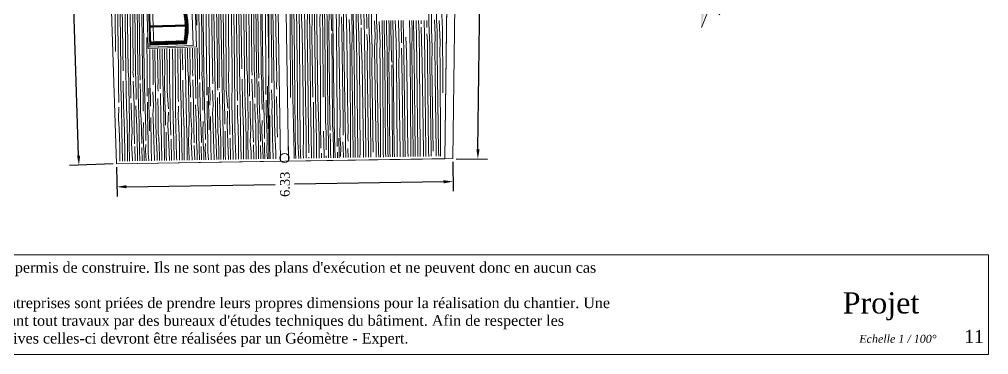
# Model space of a CAD drawing. Header units: millimetres. Extents: x -17502 to -16646, y 1856 to 2034.
# Drawn here: x -16955.44 to -16937.18, y 1856.2 to 1862.51 of the extents above; entities that cross this region are included whole.
import ezdxf

# ---------------------------------------------------------------- set-up
doc = ezdxf.new("R2010")
doc.units = ezdxf.units.MM
doc.layers.get('0').update_dxf_attribs({"lineweight": 9})
doc.layers.get('Defpoints').update_dxf_attribs({"lineweight": 9})
doc.layers.add('blocs', color=7, linetype='Continuous')
doc.layers.add('TEXTE', color=7, linetype='Continuous', lineweight=9)
doc.styles.get("Standard").update_dxf_attribs({"font": 'times.ttf'})
doc.dimstyles.get("Standard").update_dxf_attribs({"dimtxt": 0.18, "dimasz": 0.18, "dimexe": 0.18, "dimexo": 0.0625, "dimgap": 0.09, "dimtad": 0, "dimtih": 1, "dimtoh": 1, "dimzin": 0, "dimdsep": 46, "dimtxsty": 'Standard', "dimcen": 0.09, "dimadec": 0, "dimazin": 0, "dimtfac": 1, "dimtofl": 0, "dimtmove": 0, "dimatfit": 3, "dimfxl": 1, "dimtolj": 1, "dimtzin": 0, "dimarcsym": 0})

# ---------------------------------------------------------------- blocks, each defined once
blk = doc.blocks.new('A$C421D22C3')
for p, q in [((0.522, 1.045), (0.61, 0.61)), ((0.261, 0.784), (0.373, 0.597)), ((0.784, 0.784), (0.672, 0.597)), ((0, 0.522), (0.435, 0.435)), ((0.61, 0.435), (1.045, 0.522)), ((0.261, 0.261), (0.448, 0.373)), ((0.784, 0.261), (0.597, 0.373))]:
    blk.add_line(p, q)
blk.add_lwpolyline([(0.522, 0), (0.61, 0.435), (0.522, 0.522)])
for points in [[(0.522, 0.522), (0.522, 0.522), (0.522, 1.045), (0.435, 0.61)], [(0.261, 0.784), (0.435, 0.61), (0.446, 0.661)], [(0.784, 0.784), (0.61, 0.61), (0.599, 0.661)], [(0, 0.522), (0.435, 0.61), (0.522, 0.522)], [(0.522, 0.522), (0.522, 0), (0.435, 0.435)], [(0.522, 0.522), (1.045, 0.522), (0.61, 0.61)], [(0.261, 0.261), (0.435, 0.435), (0.384, 0.446)], [(0.784, 0.261), (0.61, 0.435), (0.661, 0.446)]]:
    blk.add_solid(points)
at = {"layer": 'TEXTE', "lineweight": 9, "ltscale": 10, "insert": (0.53, 1.153), "char_height": 0.15, "width": 0.18381, "attachment_point": 5}
blk.add_mtext('{\\fTimes New Roman|b0|i0|c0|p18;N}', dxfattribs=at)
blk = doc.blocks.new('*D470')
at = {"color": 0, "lineweight": -2, "transparency": 16777216}
for p, q in [((-16947.093, 1869.02), (-16946.502, 1869.012)), ((-16946.685, 1868.835), (-16946.738, 1864.755)), ((-16946.8, 1860.062), (-16946.746, 1864.142)), ((-16947.214, 1859.887), (-16946.623, 1859.88))]:
    blk.add_line(p, q, dxfattribs=at)
at = {"color": 0, "lineweight": 9, "transparency": 16777216}
for points in [[(-16946.715, 1868.835), (-16946.655, 1868.834), (-16946.682, 1869.015)], [(-16946.83, 1860.062), (-16946.77, 1860.062), (-16946.802, 1859.882)]]:
    blk.add_solid(points, dxfattribs=at)
at = {"layer": 'Defpoints', "color": 0, "lineweight": 9, "transparency": 16777216}
for p in [(-16947.156, 1869.021), (-16947.276, 1859.888), (-16946.802, 1859.882)]:
    blk.add_point(p, dxfattribs=at)
at = {"color": 0, "lineweight": 9, "transparency": 16777216, "insert": (-16946.742, 1864.448), "char_height": 0.18, "attachment_point": 5, "rotation": 90}
blk.add_mtext('\\A1;9.13', dxfattribs=at)
blk = doc.blocks.new('*D471')
at = {"color": 0, "lineweight": -2, "transparency": 16777216}
for p, q in [((-16953.609, 1859.727), (-16953.6, 1859.176)), ((-16947.275, 1859.826), (-16947.266, 1859.275)), ((-16953.423, 1859.359), (-16950.618, 1859.402)), ((-16947.449, 1859.452), (-16950.254, 1859.408))]:
    blk.add_line(p, q, dxfattribs=at)
at = {"color": 0, "lineweight": 9, "transparency": 16777216}
for points in [[(-16953.423, 1859.389), (-16953.422, 1859.329), (-16953.603, 1859.356)], [(-16947.45, 1859.482), (-16947.449, 1859.422), (-16947.269, 1859.455)]]:
    blk.add_solid(points, dxfattribs=at)
at = {"layer": 'Defpoints', "color": 0, "lineweight": 9, "transparency": 16777216}
for p in [(-16947.276, 1859.888), (-16953.61, 1859.789), (-16953.603, 1859.356)]:
    blk.add_point(p, dxfattribs=at)
at = {"color": 0, "lineweight": 9, "transparency": 16777216, "insert": (-16950.436, 1859.405), "char_height": 0.18, "attachment_point": 5, "rotation": 90}
blk.add_mtext('\\A1;6.33', dxfattribs=at)
blk = doc.blocks.new('*D472')
at = {"color": 0, "lineweight": -2, "transparency": 16777216}
for p, q in [((-16954.059, 1871.473), (-16954.884, 1871.446)), ((-16954.699, 1871.272), (-16954.523, 1865.976)), ((-16954.324, 1859.945), (-16954.499, 1865.241)), ((-16953.672, 1859.787), (-16954.498, 1859.76))]:
    blk.add_line(p, q, dxfattribs=at)
at = {"color": 0, "lineweight": 9, "transparency": 16777216}
for points in [[(-16954.729, 1871.271), (-16954.669, 1871.273), (-16954.705, 1871.452)], [(-16954.354, 1859.945), (-16954.294, 1859.946), (-16954.318, 1859.766)]]:
    blk.add_solid(points, dxfattribs=at)
at = {"layer": 'Defpoints', "color": 0, "lineweight": 9, "transparency": 16777216}
for p in [(-16954.705, 1871.452), (-16953.996, 1871.475), (-16953.61, 1859.789)]:
    blk.add_point(p, dxfattribs=at)
at = {"color": 0, "lineweight": 9, "transparency": 16777216, "insert": (-16954.511, 1865.609), "char_height": 0.18, "attachment_point": 5, "rotation": 90}
blk.add_mtext('\\A1;11.69', dxfattribs=at)

msp = doc.modelspace()

# ---------------------------------------------------------------- hatches: boundary and pattern name
at = {"lineweight": 9}
h = msp.add_hatch(dxfattribs=at)
h.set_pattern_fill('ANSI31', color=252, scale=0.003, angle=181.8948, style=0)
h.set_pattern_definition([(226.8947964, (-19194.408758, 21787.619447), (0.006954204583, -0.006508814302), [])])
edge = h.paths.add_edge_path()
edge.add_line((-16952.272, 1862.41), (-16952.321, 1862.409))
edge.add_arc((-16953.729, 1862.349), 1.41, 2.4028, 15.7221)
edge.add_line((-16952.372, 1862.731), (-16952.322, 1862.733))
edge.add_arc((-16953.701, 1862.35), 1.431, 2.3952, 15.5117, ccw=False)
edge = h.paths.add_edge_path()
edge.add_arc((-16953.701, 1862.35), 1.431, -11.7221, 1.3944, ccw=False)
edge.add_line((-16952.3, 1862.06), (-16952.964, 1862.038))
edge.add_line((-16952.964, 1862.038), (-16952.965, 1862.088))
edge.add_line((-16952.965, 1862.088), (-16952.34, 1862.108))
edge.add_arc((-16953.729, 1862.349), 1.41, -9.8487, 1.3868)
edge.add_line((-16952.32, 1862.384), (-16952.271, 1862.385))

# ---------------------------------------------------------------- linework, layer by layer
for points in [[(-16950.688, 1870.705), (-16950.518, 1859.837), (-16953.61, 1859.789), (-16953.996, 1871.475), (-16953.832, 1871.441), (-16953.596, 1871.427), (-16953.402, 1871.446), (-16953.193, 1871.5), (-16953.039, 1871.563), (-16952.895, 1871.645), (-16952.778, 1871.729), (-16952.634, 1871.865), (-16952.548, 1871.968), (-16952.501, 1872.034), (-16950.688, 1870.705)], [(-16943.13, 1869.19), (-16943.13, 1869.066), (-16942.883, 1869.066), (-16942.883, 1869.041), (-16947.156, 1869.021), (-16947.276, 1859.888), (-16947.426, 1859.886), (-16947.304, 1869.17), (-16943.13, 1869.19)], [(-16952.102, 1861.994), (-16952.129, 1862.812), (-16953.038, 1862.781), (-16953.011, 1861.964)], [(-16952.193, 1862.785), (-16952.167, 1862.016), (-16952.983, 1861.989), (-16953.009, 1862.759)], [(-16952.929, 1862.713), (-16952.918, 1862.389), (-16952.975, 1862.387), (-16952.986, 1862.711)], [(-16952.918, 1862.364), (-16952.907, 1862.04), (-16952.964, 1862.038), (-16952.974, 1862.362)], [(-16972.308, 1858.074), (-16937.18, 1858.074), (-16937.18, 1856.197), (-16972.308, 1856.197)]]:
    msp.add_lwpolyline(points, close=True, dxfattribs=at)
for points in [[(-16950.387, 1861.037), (-16950.538, 1870.707), (-16950.016, 1871.116), (-16943.13, 1871.116), (-16943.13, 1869.066), (-16942.883, 1869.066), (-16942.883, 1869.041), (-16947.156, 1869.021), (-16947.276, 1859.888), (-16950.368, 1859.84), (-16950.377, 1860.407)], [(-16950.387, 1861.037), (-16950.368, 1859.84), (-16947.426, 1859.886), (-16947.305, 1869.068), (-16950.057, 1871.084), (-16950.538, 1870.707), (-16950.387, 1861.037)], [(-16950.738, 1870.679), (-16950.738, 1859.884)], [(-16942.883, 1869.041), (-16947.156, 1869.021), (-16947.276, 1859.888)], [(-16947.276, 1859.888), (-16947.156, 1869.021)], [(-16953.61, 1859.789), (-16947.276, 1859.888)]]:
    msp.add_lwpolyline(points, dxfattribs=at)
for points in [[(-16952.315, 1862.743, -0.06042), (-16952.261, 1862.401), (-16952.985, 1862.377), (-16952.996, 1862.721)], [(-16952.322, 1862.733, -0.057294), (-16952.272, 1862.41), (-16952.975, 1862.387), (-16952.986, 1862.711)], [(-16952.261, 1862.396, -0.06042), (-16952.292, 1862.05), (-16952.973, 1862.027), (-16952.985, 1862.372)], [(-16952.271, 1862.385, -0.057294), (-16952.3, 1862.06), (-16952.964, 1862.038), (-16952.974, 1862.362)]]:
    msp.add_lwpolyline(points, format="xyb", close=True, dxfattribs=at)
msp.add_circle((-16950.444, 1859.9), 0.0868, dxfattribs=at)
msp.add_arc((-16953.701, 1862.35), 1.441, 347.9649, 15.8247, dxfattribs=at)
at = {"layer": 'blocs', "lineweight": 9}
for points in [[(-16951.843, 1866.887), (-16951.836, 1866.489), (-16951.829, 1866.174), (-16951.831, 1865.907), (-16951.823, 1865.701), (-16951.808, 1865.336), (-16951.801, 1865.073), (-16951.8, 1864.71), (-16951.813, 1864.525), (-16951.799, 1864.109), (-16951.79, 1863.438), (-16951.759, 1861.538)], [(-16951.712, 1866.921), (-16951.695, 1866.316), (-16951.684, 1865.685), (-16951.676, 1865.18), (-16951.667, 1864.637), (-16951.659, 1864.336), (-16951.648, 1863.862), (-16951.654, 1863.431), (-16951.628, 1861.573)], [(-16951.376, 1866.927), (-16951.373, 1866.633), (-16951.362, 1866.263), (-16951.357, 1865.795), (-16951.345, 1865.224), (-16951.34, 1864.804), (-16951.33, 1864.354), (-16951.333, 1863.991), (-16951.315, 1863.582), (-16951.312, 1863.237), (-16951.292, 1861.578)], [(-16951.236, 1866.929), (-16951.225, 1866.77), (-16951.222, 1866.639), (-16951.219, 1866.269), (-16951.214, 1865.982), (-16951.22, 1865.552), (-16951.213, 1865.253), (-16951.191, 1865.011), (-16951.2, 1864.78), (-16951.197, 1864.725), (-16951.186, 1864.444), (-16951.187, 1864.36), (-16951.19, 1864.048), (-16951.176, 1863.838), (-16951.178, 1863.431), (-16951.152, 1861.581)], [(-16950.729, 1866.904), (-16950.722, 1866.506), (-16950.715, 1866.191), (-16950.717, 1865.924), (-16950.709, 1865.718), (-16950.694, 1865.353), (-16950.687, 1865.091), (-16950.685, 1864.727), (-16950.698, 1864.542), (-16950.685, 1864.127), (-16950.676, 1863.455), (-16950.645, 1861.555)], [(-16950.368, 1865.941), (-16950.35, 1865.335), (-16950.34, 1864.705), (-16950.331, 1864.199), (-16950.322, 1863.657), (-16950.314, 1863.355), (-16950.304, 1862.881), (-16950.31, 1862.45), (-16950.29, 1861.039)], [(-16950.032, 1865.946), (-16950.029, 1865.652), (-16950.018, 1865.282), (-16950.012, 1864.814), (-16950, 1864.243), (-16949.996, 1863.823), (-16949.986, 1863.373), (-16949.989, 1863.01), (-16949.971, 1862.601), (-16949.967, 1862.256), (-16949.953, 1861.044)], [(-16949.891, 1865.949), (-16949.88, 1865.789), (-16949.878, 1865.659), (-16949.874, 1865.289), (-16949.869, 1865.001), (-16949.876, 1864.571), (-16949.868, 1864.272), (-16949.846, 1864.03), (-16949.856, 1863.799), (-16949.853, 1863.745), (-16949.841, 1863.464), (-16949.842, 1863.379), (-16949.846, 1863.067), (-16949.831, 1862.857), (-16949.833, 1862.45), (-16949.814, 1861.046)], [(-16949.384, 1865.923), (-16949.378, 1865.526), (-16949.37, 1865.211), (-16949.372, 1864.943), (-16949.364, 1864.738), (-16949.349, 1864.372), (-16949.342, 1864.11), (-16949.341, 1863.747), (-16949.354, 1863.561), (-16949.34, 1863.146), (-16949.331, 1862.474), (-16949.3, 1860.574)], [(-16951.553, 1865.622), (-16951.545, 1865.15), (-16951.542, 1864.848), (-16951.53, 1864.582), (-16951.536, 1864.338), (-16951.53, 1864.093), (-16951.517, 1863.793), (-16951.508, 1863.267), (-16951.496, 1861.575)], [(-16952.096, 1865.467), (-16952.089, 1865.195), (-16952.081, 1864.853), (-16952.068, 1864.515), (-16952.069, 1864.163), (-16952.063, 1863.937), (-16952.061, 1863.535), (-16952.067, 1863.37), (-16952.048, 1861.567), (-16952.048, 1861.567)], [(-16952.019, 1865.521), (-16952.022, 1865.416), (-16952.011, 1865.162), (-16952.006, 1864.639), (-16951.994, 1864.155), (-16951.986, 1863.698), (-16951.99, 1863.449), (-16951.965, 1861.568), (-16951.965, 1861.568)], [(-16951.114, 1865.499), (-16951.105, 1865.216), (-16951.105, 1864.964), (-16951.1, 1864.636), (-16951.096, 1864.414), (-16951.085, 1864.15), (-16951.078, 1863.869), (-16951.077, 1863.707), (-16951.076, 1863.467), (-16951.07, 1863.263), (-16951.06, 1861.582), (-16951.06, 1861.582)], [(-16950.982, 1865.484), (-16950.975, 1865.213), (-16950.967, 1864.87), (-16950.954, 1864.532), (-16950.955, 1864.18), (-16950.949, 1863.954), (-16950.947, 1863.552), (-16950.953, 1863.387), (-16950.933, 1861.584), (-16950.933, 1861.584)], [(-16950.905, 1865.538), (-16950.908, 1865.433), (-16950.896, 1865.179), (-16950.892, 1864.656), (-16950.88, 1864.172), (-16950.872, 1863.715), (-16950.876, 1863.466), (-16950.851, 1861.586), (-16950.851, 1861.586)], [(-16948.901, 1865.358), (-16948.898, 1865.064), (-16948.887, 1864.694), (-16948.882, 1864.226), (-16948.87, 1863.655), (-16948.865, 1863.235), (-16948.855, 1862.785), (-16948.858, 1862.422), (-16948.84, 1862.013), (-16948.837, 1861.668), (-16948.817, 1860.009)], [(-16948.761, 1865.36), (-16948.749, 1865.201), (-16948.747, 1865.07), (-16948.743, 1864.7), (-16948.738, 1864.413), (-16948.745, 1863.983), (-16948.738, 1863.684), (-16948.715, 1863.442), (-16948.725, 1863.211), (-16948.722, 1863.156), (-16948.71, 1862.875), (-16948.711, 1862.791), (-16948.715, 1862.479), (-16948.7, 1862.269), (-16948.703, 1861.862), (-16948.677, 1860.012)], [(-16947.769, 1865.376), (-16947.766, 1865.082), (-16947.755, 1864.712), (-16947.75, 1864.243), (-16947.738, 1863.672), (-16947.733, 1863.253), (-16947.724, 1862.803), (-16947.727, 1862.439), (-16947.708, 1862.031), (-16947.705, 1861.686), (-16947.685, 1860.027)], [(-16947.629, 1865.378), (-16947.618, 1865.218), (-16947.615, 1865.088), (-16947.612, 1864.718), (-16947.607, 1864.43), (-16947.613, 1864.001), (-16947.606, 1863.702), (-16947.584, 1863.46), (-16947.594, 1863.229), (-16947.59, 1863.174), (-16947.579, 1862.893), (-16947.58, 1862.809), (-16947.584, 1862.496), (-16947.569, 1862.286), (-16947.571, 1861.88), (-16947.545, 1860.029)], [(-16949.237, 1865.352), (-16949.22, 1864.747), (-16949.209, 1864.116), (-16949.201, 1863.611), (-16949.191, 1863.068), (-16949.184, 1862.767), (-16949.173, 1862.293), (-16949.179, 1861.862), (-16949.153, 1860.004)], [(-16949.04, 1865.356), (-16949.043, 1865.084), (-16949.045, 1864.732), (-16949.04, 1864.437), (-16949.027, 1864.005), (-16949.018, 1863.611), (-16949.009, 1863.244), (-16949.009, 1862.931), (-16949.004, 1862.634), (-16949, 1862.41)], [(-16951.962, 1865.108), (-16951.958, 1864.763), (-16951.966, 1864.395), (-16951.952, 1864.105), (-16951.933, 1863.651), (-16951.925, 1863.322), (-16951.913, 1861.569)], [(-16951.059, 1865.05), (-16951.056, 1864.723), (-16951.05, 1864.506), (-16951.048, 1864.244), (-16951.043, 1863.961), (-16951.035, 1863.632), (-16951.031, 1863.379), (-16951.015, 1861.583)], [(-16950.848, 1865.125), (-16950.844, 1864.78), (-16950.852, 1864.412), (-16950.838, 1864.122), (-16950.819, 1863.668), (-16950.811, 1863.339), (-16950.799, 1861.587)], [(-16951.296, 1864.912), (-16951.287, 1864.608), (-16951.282, 1864.199), (-16951.284, 1863.884), (-16951.269, 1863.525), (-16951.275, 1863.21), (-16951.249, 1861.579)], [(-16949.604, 1864.971), (-16949.61, 1864.777), (-16949.601, 1864.537), (-16949.592, 1864.409), (-16949.586, 1864.067), (-16949.594, 1863.973), (-16949.589, 1863.683), (-16949.578, 1863.327), (-16949.574, 1862.9), (-16949.568, 1862.681), (-16949.56, 1862.352), (-16949.554, 1862.293)], [(-16950.299, 1864.773), (-16950.299, 1864.33), (-16950.283, 1863.958), (-16950.283, 1863.484), (-16950.281, 1863.205), (-16950.272, 1862.686), (-16950.264, 1862.352)], [(-16950.208, 1864.641), (-16950.2, 1864.17), (-16950.198, 1863.867), (-16950.186, 1863.602), (-16950.192, 1863.357), (-16950.185, 1863.112), (-16950.172, 1862.813), (-16950.164, 1862.286), (-16950.155, 1861.041)], [(-16953.667, 1864.525), (-16953.662, 1864.178), (-16953.652, 1863.73), (-16953.643, 1863.193), (-16953.63, 1861.907)], [(-16953.286, 1864.445), (-16953.285, 1864.208), (-16953.28, 1863.925), (-16953.272, 1863.596), (-16953.268, 1863.343), (-16953.252, 1861.547)], [(-16953.238, 1864.447), (-16953.242, 1864.143), (-16953.233, 1863.844), (-16953.226, 1863.435), (-16953.209, 1861.547), (-16953.209, 1861.547)], [(-16953.191, 1864.449), (-16953.192, 1864.144), (-16953.186, 1863.918), (-16953.184, 1863.516), (-16953.19, 1863.351), (-16953.17, 1861.548), (-16953.17, 1861.548)], [(-16953.125, 1864.451), (-16953.116, 1864.136), (-16953.109, 1863.679), (-16953.113, 1863.43), (-16953.088, 1861.549), (-16953.088, 1861.549)], [(-16952.114, 1864.525), (-16952.12, 1864.162), (-16952.11, 1863.863), (-16952.103, 1863.454), (-16952.094, 1862.404)], [(-16951.89, 1864.521), (-16951.884, 1864.026), (-16951.876, 1863.514), (-16951.879, 1863.151), (-16951.857, 1861.57)], [(-16951.431, 1864.561), (-16951.425, 1864.214), (-16951.415, 1863.766), (-16951.406, 1863.229), (-16951.389, 1861.577)], [(-16951, 1864.542), (-16951.005, 1864.179), (-16950.996, 1863.88), (-16950.989, 1863.471), (-16950.972, 1861.584), (-16950.972, 1861.584)], [(-16950.776, 1864.539), (-16950.77, 1864.043), (-16950.761, 1863.531), (-16950.765, 1863.168), (-16950.743, 1861.587)], [(-16949.77, 1864.518), (-16949.76, 1864.235), (-16949.761, 1863.984), (-16949.755, 1863.655), (-16949.752, 1863.433), (-16949.74, 1863.169), (-16949.733, 1862.888), (-16949.733, 1862.726), (-16949.731, 1862.486), (-16949.725, 1862.283), (-16949.718, 1861.047)], [(-16949.637, 1864.504), (-16949.63, 1864.232), (-16949.622, 1863.889), (-16949.61, 1863.551), (-16949.611, 1863.199), (-16949.605, 1862.973), (-16949.602, 1862.571), (-16949.608, 1862.407), (-16949.589, 1860.603), (-16949.589, 1860.603)], [(-16949.56, 1864.557), (-16949.563, 1864.452), (-16949.552, 1864.199), (-16949.548, 1863.675), (-16949.535, 1863.191), (-16949.527, 1862.734), (-16949.532, 1862.485), (-16949.507, 1860.605), (-16949.507, 1860.605)], [(-16953.57, 1864.436), (-16953.567, 1864.318), (-16953.57, 1863.954), (-16953.552, 1863.546), (-16953.549, 1863.201), (-16953.529, 1861.542)], [(-16953.522, 1864.438), (-16953.519, 1864.163), (-16953.521, 1863.848), (-16953.505, 1863.489), (-16953.512, 1863.174), (-16953.486, 1861.543)], [(-16953.424, 1864.441), (-16953.423, 1864.408), (-16953.423, 1864.324), (-16953.427, 1864.011), (-16953.412, 1863.801), (-16953.415, 1863.395), (-16953.389, 1861.544)], [(-16953.334, 1864.444), (-16953.333, 1864.378), (-16953.322, 1864.113), (-16953.315, 1863.833), (-16953.314, 1863.67), (-16953.312, 1863.43), (-16953.307, 1863.227), (-16953.297, 1861.546), (-16953.297, 1861.546)], [(-16951.577, 1864.428), (-16951.571, 1864.076), (-16951.565, 1863.704), (-16951.559, 1863.219), (-16951.541, 1861.574)], [(-16949.503, 1864.145), (-16949.5, 1863.8), (-16949.507, 1863.432), (-16949.493, 1863.142), (-16949.474, 1862.687), (-16949.466, 1862.358), (-16949.454, 1860.606)], [(-16949.168, 1864.185), (-16949.169, 1863.742), (-16949.152, 1863.369), (-16949.152, 1862.895), (-16949.15, 1862.616), (-16949.141, 1862.098), (-16949.133, 1861.764)], [(-16953.464, 1864.018), (-16953.448, 1863.73), (-16953.46, 1863.492), (-16953.433, 1861.544), (-16953.433, 1861.544)], [(-16953.372, 1864.005), (-16953.356, 1863.597), (-16953.36, 1863.423), (-16953.354, 1863.195), (-16953.347, 1861.545)], [(-16951.477, 1863.916), (-16951.473, 1863.661), (-16951.458, 1863.252), (-16951.432, 1861.576)], [(-16951.227, 1864.054), (-16951.211, 1863.766), (-16951.223, 1863.528), (-16951.196, 1861.58), (-16951.196, 1861.58)], [(-16951.136, 1864.042), (-16951.12, 1863.633), (-16951.124, 1863.459), (-16951.117, 1863.231), (-16951.111, 1861.581)], [(-16949.952, 1863.931), (-16949.942, 1863.627), (-16949.938, 1863.218), (-16949.939, 1862.903), (-16949.924, 1862.545), (-16949.93, 1862.229), (-16949.912, 1861.044)], [(-16949.714, 1864.069), (-16949.711, 1863.742), (-16949.705, 1863.525), (-16949.703, 1863.264), (-16949.698, 1862.98), (-16949.691, 1862.652), (-16949.686, 1862.398), (-16949.67, 1860.602)], [(-16949.077, 1864.053), (-16949.07, 1863.581), (-16949.067, 1863.279), (-16949.055, 1863.013), (-16949.061, 1862.769), (-16949.055, 1862.524), (-16949.042, 1862.224), (-16949.033, 1861.698), (-16949.021, 1860.006)], [(-16947.507, 1863.948), (-16947.498, 1863.665), (-16947.498, 1863.413), (-16947.493, 1863.084), (-16947.489, 1862.863), (-16947.478, 1862.598), (-16947.471, 1862.318), (-16947.47, 1862.155), (-16947.469, 1861.915), (-16947.463, 1861.712), (-16947.46, 1861.13)], [(-16953.608, 1863.756), (-16953.595, 1863.611), (-16953.597, 1863.292), (-16953.575, 1861.541), (-16953.575, 1861.541)], [(-16951.747, 1863.726), (-16951.737, 1863.443), (-16951.732, 1863.149), (-16951.709, 1861.573)], [(-16951.371, 1863.793), (-16951.358, 1863.647), (-16951.361, 1863.329), (-16951.338, 1861.577), (-16951.338, 1861.577)], [(-16950.632, 1863.743), (-16950.623, 1863.46), (-16950.618, 1863.166), (-16950.595, 1861.59)], [(-16950.714, 1863.537), (-16950.711, 1863.277), (-16950.685, 1861.588)], [(-16950.086, 1863.58), (-16950.08, 1863.234), (-16950.07, 1862.785), (-16950.061, 1862.248), (-16950.049, 1861.042)], [(-16949.656, 1863.562), (-16949.661, 1863.198), (-16949.651, 1862.899), (-16949.644, 1862.49), (-16949.627, 1860.603), (-16949.627, 1860.603)], [(-16949.431, 1863.558), (-16949.425, 1863.062), (-16949.417, 1862.55), (-16949.42, 1862.187), (-16949.398, 1860.607)], [(-16951.828, 1863.52), (-16951.826, 1863.26), (-16951.799, 1861.571)], [(-16951.686, 1863.441), (-16951.674, 1861.572)], [(-16950.233, 1863.447), (-16950.227, 1863.096), (-16950.22, 1862.723), (-16950.215, 1862.238), (-16950.201, 1861.04)], [(-16948.924, 1863.421), (-16948.917, 1863.205), (-16948.904, 1862.898), (-16948.9, 1862.653), (-16948.897, 1862.462), (-16948.895, 1862.34)], [(-16947.689, 1863.36), (-16947.68, 1863.057), (-16947.675, 1862.648), (-16947.677, 1862.333), (-16947.662, 1861.974), (-16947.668, 1861.659), (-16947.642, 1860.028)], [(-16953.137, 1863.185), (-16953.122, 1861.549)], [(-16952.014, 1863.204), (-16951.999, 1861.568)], [(-16951.608, 1863.333), (-16951.588, 1861.573)], [(-16950.9, 1863.221), (-16950.885, 1861.585)], [(-16948.821, 1863.343), (-16948.811, 1863.039), (-16948.807, 1862.63), (-16948.808, 1862.315), (-16948.793, 1861.956), (-16948.8, 1861.641), (-16948.774, 1860.01)], [(-16950.357, 1863.096), (-16950.347, 1862.802), (-16950.341, 1862.46)], [(-16949.883, 1863.073), (-16949.866, 1862.785), (-16949.878, 1862.548), (-16949.858, 1861.045)], [(-16949.791, 1863.061), (-16949.775, 1862.652), (-16949.779, 1862.478), (-16949.773, 1862.25), (-16949.768, 1861.047)], [(-16948.955, 1862.992), (-16948.95, 1862.645), (-16948.94, 1862.197), (-16948.931, 1861.66), (-16948.914, 1860.008)], [(-16950.133, 1862.936), (-16950.128, 1862.68), (-16950.114, 1862.271), (-16950.094, 1861.042)], [(-16950.026, 1862.812), (-16950.013, 1862.666), (-16950.016, 1862.348), (-16949.999, 1861.043)], [(-16949.102, 1862.859), (-16949.096, 1862.507), (-16949.09, 1862.135), (-16949.084, 1861.65), (-16949.066, 1860.005)], [(-16949.288, 1862.762), (-16949.278, 1862.479), (-16949.273, 1862.186), (-16949.251, 1860.609)], [(-16950.341, 1862.46), (-16950.332, 1861.038)], [(-16949.369, 1862.557), (-16949.367, 1862.296), (-16949.34, 1860.608)], [(-16949.226, 1862.508), (-16949.216, 1862.214), (-16949.21, 1861.872)], [(-16948.752, 1862.485), (-16948.736, 1862.197), (-16948.748, 1861.959), (-16948.721, 1860.011), (-16948.721, 1860.011)], [(-16948.66, 1862.473), (-16948.644, 1862.064), (-16948.648, 1861.89), (-16948.642, 1861.662), (-16948.635, 1860.012)], [(-16948.607, 1862.491), (-16948.603, 1862.3), (-16948.602, 1862.138), (-16948.6, 1861.898), (-16948.595, 1861.694), (-16948.585, 1860.013), (-16948.585, 1860.013)], [(-16948.569, 1862.491), (-16948.568, 1862.392), (-16948.56, 1862.063), (-16948.556, 1861.81), (-16948.54, 1860.014)], [(-16948.526, 1862.491), (-16948.521, 1862.311), (-16948.514, 1861.902), (-16948.497, 1860.015), (-16948.497, 1860.015)], [(-16948.477, 1862.491), (-16948.474, 1862.385), (-16948.472, 1861.983), (-16948.478, 1861.818), (-16948.458, 1860.015), (-16948.458, 1860.015)], [(-16948.445, 1862.491), (-16948.443, 1862.312), (-16948.437, 1862.093), (-16948.429, 1861.764), (-16948.424, 1861.704)], [(-16948.403, 1862.491), (-16948.397, 1862.146), (-16948.401, 1861.897), (-16948.376, 1860.017), (-16948.376, 1860.017)], [(-16948.36, 1862.491), (-16948.343, 1862.099), (-16948.336, 1861.77), (-16948.323, 1860.018)], [(-16948.295, 1862.491), (-16948.295, 1862.474), (-16948.286, 1861.962), (-16948.29, 1861.599), (-16948.267, 1860.018)], [(-16948.245, 1862.491), (-16948.245, 1862.482), (-16948.24, 1862.067)], [(-16948.208, 1862.491), (-16948.2, 1861.886), (-16948.17, 1859.986)], [(-16948.093, 1862.491), (-16948.084, 1862.231), (-16948.079, 1861.89)], [(-16948.046, 1862.491), (-16948.042, 1862.31), (-16948.047, 1861.88), (-16948.022, 1860.021)], [(-16948.016, 1862.491), (-16948.01, 1862.115), (-16948.001, 1861.782)], [(-16947.964, 1862.491), (-16947.958, 1862.152), (-16947.953, 1861.667), (-16947.934, 1860.023)], [(-16947.921, 1862.491), (-16947.91, 1862.242), (-16947.901, 1861.716), (-16947.889, 1860.024)], [(-16947.87, 1862.491), (-16947.869, 1862.428)], [(-16947.814, 1862.491), (-16947.808, 1862.215), (-16947.799, 1861.678), (-16947.782, 1860.025)], [(-16947.766, 1862.491), (-16947.765, 1862.48), (-16947.763, 1862.358)], [(-16947.62, 1862.502), (-16947.604, 1862.215), (-16947.616, 1861.977), (-16947.589, 1860.029), (-16947.589, 1860.029)], [(-16947.529, 1862.49), (-16947.513, 1862.082), (-16947.517, 1861.908), (-16947.51, 1861.68), (-16947.504, 1860.03)], [(-16950.264, 1862.352), (-16950.249, 1861.039)], [(-16949.002, 1862.348), (-16948.998, 1862.092), (-16948.983, 1861.683), (-16948.957, 1860.007)], [(-16947.87, 1862.365), (-16947.866, 1862.11), (-16947.851, 1861.701), (-16947.825, 1860.025)], [(-16953.04, 1862.169), (-16953.035, 1861.55)], [(-16949.556, 1862.24), (-16949.54, 1860.604)], [(-16948.896, 1862.224), (-16948.883, 1862.078), (-16948.885, 1861.76), (-16948.862, 1860.009), (-16948.862, 1860.009)], [(-16948.157, 1862.174), (-16948.147, 1861.891), (-16948.142, 1861.597), (-16948.12, 1860.021)], [(-16947.764, 1862.241), (-16947.751, 1862.096), (-16947.754, 1861.777), (-16947.731, 1860.026), (-16947.731, 1860.026)], [(-16952.985, 1861.943), (-16952.979, 1861.551)], [(-16952.928, 1861.945), (-16952.922, 1861.552)], [(-16952.889, 1861.946), (-16952.882, 1861.519)], [(-16952.838, 1861.948), (-16952.832, 1861.554)], [(-16952.791, 1861.95), (-16952.788, 1861.555)], [(-16952.748, 1861.951), (-16952.743, 1861.555)], [(-16952.707, 1861.952), (-16952.702, 1861.556)], [(-16952.66, 1861.954), (-16952.655, 1861.557)], [(-16952.613, 1861.955), (-16952.61, 1861.558)], [(-16952.552, 1861.958), (-16952.546, 1861.559)], [(-16952.507, 1861.959), (-16952.503, 1861.559)], [(-16952.457, 1861.961), (-16952.452, 1861.56), (-16952.452, 1861.56)], [(-16952.411, 1861.962), (-16952.406, 1861.561)], [(-16952.37, 1861.964), (-16952.363, 1861.562)], [(-16952.316, 1861.965), (-16952.31, 1861.563), (-16952.31, 1861.563)], [(-16952.272, 1861.967), (-16952.266, 1861.563)], [(-16952.226, 1861.968), (-16952.225, 1861.564)], [(-16952.177, 1861.97), (-16952.175, 1861.565), (-16952.175, 1861.565)], [(-16952.133, 1861.971), (-16952.129, 1861.566)], [(-16952.09, 1861.973), (-16952.086, 1861.566), (-16952.086, 1861.566)], [(-16948.238, 1861.968), (-16948.236, 1861.708), (-16948.21, 1860.019)], [(-16948.079, 1861.89), (-16948.067, 1860.021)], [(-16949.21, 1861.872), (-16949.199, 1860.003)], [(-16949.133, 1861.764), (-16949.113, 1860.004)], [(-16948.001, 1861.782), (-16947.981, 1860.022)], [(-16953.575, 1861.541), (-16953.571, 1861.417), (-16953.571, 1861.205), (-16953.568, 1861.018), (-16953.567, 1860.944)], [(-16953.529, 1861.542), (-16953.526, 1861.248), (-16953.515, 1860.878), (-16953.51, 1860.41), (-16953.498, 1859.841)], [(-16953.433, 1861.544), (-16953.427, 1861.178), (-16953.421, 1860.854), (-16953.412, 1860.55), (-16953.403, 1860.162), (-16953.402, 1859.842)], [(-16953.389, 1861.544), (-16953.378, 1861.385), (-16953.375, 1861.254), (-16953.372, 1860.884), (-16953.367, 1860.597), (-16953.373, 1860.167), (-16953.366, 1859.868), (-16953.364, 1859.843)], [(-16953.347, 1861.545), (-16953.349, 1861.337), (-16953.341, 1861.216), (-16953.34, 1861.027)], [(-16953.297, 1861.546), (-16953.3, 1861.521), (-16953.292, 1861.423)], [(-16953.252, 1861.547), (-16953.244, 1861.325), (-16953.241, 1861.129), (-16953.239, 1861.001)], [(-16953.209, 1861.547), (-16953.204, 1861.374), (-16953.2, 1861.153), (-16953.198, 1860.89), (-16953.188, 1860.726), (-16953.181, 1860.552), (-16953.18, 1860.347), (-16953.175, 1860.05), (-16953.171, 1859.846)], [(-16953.17, 1861.548), (-16953.167, 1861.368)], [(-16953.122, 1861.549), (-16953.123, 1861.464), (-16953.111, 1861.296), (-16953.106, 1860.99), (-16953.105, 1860.779)], [(-16953.088, 1861.549), (-16953.083, 1861.237), (-16953.073, 1860.81), (-16953.06, 1860.44), (-16953.059, 1860.227)], [(-16953.035, 1861.55), (-16953.033, 1861.382), (-16953.033, 1861.286), (-16953.032, 1861.062)], [(-16952.979, 1861.551), (-16952.983, 1861.278), (-16952.967, 1861.038), (-16952.972, 1860.876)], [(-16952.922, 1861.552), (-16952.921, 1861.276)], [(-16952.832, 1861.554), (-16952.829, 1861.44), (-16952.828, 1861.356), (-16952.831, 1861.221), (-16952.826, 1861.16)], [(-16952.788, 1861.555), (-16952.789, 1861.202)], [(-16952.743, 1861.555), (-16952.725, 1860.95), (-16952.715, 1860.319), (-16952.707, 1859.853)], [(-16952.702, 1861.556), (-16952.703, 1861.352), (-16952.697, 1860.972), (-16952.684, 1860.703), (-16952.684, 1860.521)], [(-16952.655, 1861.557), (-16952.656, 1861.165), (-16952.629, 1860.824)], [(-16952.61, 1861.558), (-16952.613, 1861.44), (-16952.608, 1861.142), (-16952.599, 1860.913), (-16952.598, 1860.663), (-16952.587, 1860.355), (-16952.587, 1860.327)], [(-16952.546, 1861.559), (-16952.548, 1861.287), (-16952.55, 1860.935), (-16952.545, 1860.641), (-16952.533, 1860.208), (-16952.525, 1859.856)], [(-16952.503, 1861.559), (-16952.499, 1861.306), (-16952.498, 1861.066), (-16952.496, 1860.792), (-16952.493, 1860.503), (-16952.486, 1860.206), (-16952.478, 1859.906), (-16952.476, 1859.857)], [(-16952.452, 1861.56), (-16952.448, 1861.436), (-16952.449, 1861.224), (-16952.446, 1861.038), (-16952.444, 1860.963)], [(-16952.406, 1861.561), (-16952.403, 1861.267), (-16952.393, 1860.897), (-16952.387, 1860.429), (-16952.375, 1859.858)], [(-16952.31, 1861.563), (-16952.304, 1861.197), (-16952.299, 1860.873), (-16952.289, 1860.569), (-16952.28, 1860.181), (-16952.279, 1859.86)], [(-16952.266, 1861.563), (-16952.255, 1861.404), (-16952.253, 1861.274), (-16952.249, 1860.903), (-16952.244, 1860.616), (-16952.251, 1860.186), (-16952.243, 1859.887), (-16952.241, 1859.86)], [(-16952.225, 1861.564), (-16952.227, 1861.356), (-16952.218, 1861.235), (-16952.217, 1861.046)], [(-16952.175, 1861.565), (-16952.177, 1861.54), (-16952.169, 1861.442)], [(-16952.129, 1861.566), (-16952.122, 1861.344), (-16952.118, 1861.148), (-16952.116, 1861.02)], [(-16952.086, 1861.566), (-16952.081, 1861.394), (-16952.078, 1861.172), (-16952.075, 1860.909), (-16952.066, 1860.745), (-16952.058, 1860.571), (-16952.057, 1860.366), (-16952.052, 1860.069), (-16952.049, 1859.863)], [(-16952.048, 1861.567), (-16952.045, 1861.387)], [(-16951.999, 1861.568), (-16952.001, 1861.484), (-16951.989, 1861.315), (-16951.983, 1861.009), (-16951.982, 1860.798)], [(-16951.965, 1861.568), (-16951.96, 1861.256), (-16951.951, 1860.829), (-16951.938, 1860.459), (-16951.936, 1860.247)], [(-16951.913, 1861.569), (-16951.91, 1861.401), (-16951.911, 1861.305), (-16951.909, 1861.081)], [(-16951.857, 1861.57), (-16951.86, 1861.297), (-16951.845, 1861.057), (-16951.849, 1860.895)], [(-16951.799, 1861.571), (-16951.798, 1861.296)], [(-16951.759, 1861.538), (-16951.752, 1861.141), (-16951.745, 1860.825), (-16951.747, 1860.558), (-16951.739, 1860.353), (-16951.724, 1859.987), (-16951.721, 1859.869)], [(-16951.709, 1861.573), (-16951.707, 1861.459), (-16951.705, 1861.376), (-16951.709, 1861.241), (-16951.704, 1861.179)], [(-16951.674, 1861.572), (-16951.675, 1861.219)], [(-16951.628, 1861.573), (-16951.611, 1860.967), (-16951.6, 1860.337), (-16951.593, 1859.871)], [(-16951.588, 1861.573), (-16951.589, 1861.37), (-16951.583, 1860.989), (-16951.57, 1860.721), (-16951.57, 1860.538)], [(-16951.541, 1861.574), (-16951.541, 1861.182), (-16951.515, 1860.841)], [(-16951.496, 1861.575), (-16951.499, 1861.457), (-16951.494, 1861.16), (-16951.485, 1860.93), (-16951.483, 1860.68), (-16951.473, 1860.372), (-16951.473, 1860.344)], [(-16951.432, 1861.576), (-16951.434, 1861.304), (-16951.436, 1860.952), (-16951.431, 1860.658), (-16951.419, 1860.225), (-16951.41, 1859.873)], [(-16951.389, 1861.577), (-16951.385, 1861.323), (-16951.383, 1861.083), (-16951.381, 1860.81), (-16951.379, 1860.52), (-16951.372, 1860.223), (-16951.364, 1859.923), (-16951.362, 1859.874)], [(-16951.338, 1861.577), (-16951.334, 1861.453), (-16951.335, 1861.241), (-16951.332, 1861.055), (-16951.33, 1860.98)], [(-16951.292, 1861.578), (-16951.289, 1861.284), (-16951.279, 1860.914), (-16951.273, 1860.446), (-16951.261, 1859.876)], [(-16951.196, 1861.58), (-16951.19, 1861.214), (-16951.184, 1860.89), (-16951.175, 1860.586), (-16951.166, 1860.198), (-16951.165, 1859.877)], [(-16951.152, 1861.581), (-16951.141, 1861.421), (-16951.139, 1861.291), (-16951.135, 1860.921), (-16951.13, 1860.633), (-16951.136, 1860.203), (-16951.129, 1859.904), (-16951.127, 1859.878)], [(-16951.111, 1861.581), (-16951.113, 1861.373), (-16951.104, 1861.253), (-16951.103, 1861.063)], [(-16951.06, 1861.582), (-16951.063, 1861.557), (-16951.055, 1861.459)], [(-16951.015, 1861.583), (-16951.007, 1861.361), (-16951.004, 1861.165), (-16951.002, 1861.037)], [(-16950.972, 1861.584), (-16950.967, 1861.411), (-16950.963, 1861.189), (-16950.961, 1860.926), (-16950.952, 1860.762), (-16950.944, 1860.589), (-16950.943, 1860.383), (-16950.938, 1860.086), (-16950.935, 1859.881)], [(-16950.933, 1861.584), (-16950.93, 1861.404)], [(-16950.885, 1861.585), (-16950.886, 1861.501), (-16950.874, 1861.332), (-16950.869, 1861.026), (-16950.868, 1860.816)], [(-16950.851, 1861.586), (-16950.846, 1861.273), (-16950.837, 1860.846), (-16950.823, 1860.476), (-16950.822, 1860.264)], [(-16950.799, 1861.587), (-16950.796, 1861.418), (-16950.796, 1861.322), (-16950.795, 1861.098)], [(-16950.743, 1861.587), (-16950.746, 1861.314), (-16950.731, 1861.074), (-16950.735, 1860.912)], [(-16950.685, 1861.588), (-16950.684, 1861.313)], [(-16950.645, 1861.555), (-16950.638, 1861.158), (-16950.631, 1860.843), (-16950.633, 1860.575), (-16950.625, 1860.37), (-16950.61, 1860.004), (-16950.607, 1859.886)], [(-16950.595, 1861.59), (-16950.592, 1861.476), (-16950.591, 1861.393), (-16950.594, 1861.258), (-16950.59, 1861.196)], [(-16948.425, 1861.652), (-16948.41, 1860.016)], [(-16953.482, 1861.346), (-16953.475, 1860.896), (-16953.457, 1860.403), (-16953.456, 1859.951), (-16953.455, 1859.841)], [(-16953.295, 1861.349), (-16953.28, 1860.89), (-16953.276, 1860.472), (-16953.268, 1860.164)], [(-16952.882, 1861.519), (-16952.875, 1861.121), (-16952.868, 1860.806), (-16952.87, 1860.539), (-16952.862, 1860.333), (-16952.847, 1859.968), (-16952.844, 1859.851)], [(-16952.359, 1861.365), (-16952.352, 1860.916), (-16952.334, 1860.422), (-16952.334, 1859.97), (-16952.333, 1859.859)], [(-16952.172, 1861.369), (-16952.158, 1860.91), (-16952.153, 1860.492), (-16952.146, 1860.183)], [(-16951.245, 1861.383), (-16951.238, 1860.933), (-16951.22, 1860.439), (-16951.22, 1859.987), (-16951.218, 1859.877)], [(-16951.058, 1861.386), (-16951.043, 1860.927), (-16951.039, 1860.509), (-16951.031, 1860.2)], [(-16953.164, 1861.304), (-16953.161, 1861.103), (-16953.158, 1860.939), (-16953.155, 1860.777), (-16953.148, 1860.628), (-16953.14, 1860.414), (-16953.134, 1860.203), (-16953.134, 1860.172)], [(-16953.002, 1861.215), (-16953, 1860.905), (-16952.989, 1860.528), (-16952.989, 1860.411)], [(-16952.041, 1861.323), (-16952.038, 1861.122), (-16952.035, 1860.958), (-16952.032, 1860.796), (-16952.025, 1860.647), (-16952.017, 1860.433), (-16952.011, 1860.223), (-16952.011, 1860.191)], [(-16951.88, 1861.235), (-16951.877, 1860.924), (-16951.866, 1860.547), (-16951.866, 1860.431)], [(-16951.803, 1861.168), (-16951.797, 1861.044), (-16951.792, 1860.891), (-16951.801, 1860.74), (-16951.795, 1860.658), (-16951.783, 1860.261), (-16951.773, 1859.884), (-16951.773, 1859.868)], [(-16950.927, 1861.34), (-16950.924, 1861.139), (-16950.921, 1860.975), (-16950.918, 1860.813), (-16950.911, 1860.664), (-16950.903, 1860.45), (-16950.897, 1860.24), (-16950.897, 1860.208)], [(-16950.766, 1861.252), (-16950.763, 1860.941), (-16950.752, 1860.564), (-16950.752, 1860.448)], [(-16950.689, 1861.185), (-16950.682, 1861.061), (-16950.678, 1860.908), (-16950.686, 1860.757), (-16950.68, 1860.675), (-16950.669, 1860.278), (-16950.658, 1859.901), (-16950.659, 1859.885)], [(-16952.926, 1861.148), (-16952.919, 1861.025), (-16952.914, 1860.872), (-16952.923, 1860.721), (-16952.917, 1860.639), (-16952.906, 1860.242), (-16952.895, 1859.865), (-16952.895, 1859.85)], [(-16952.83, 1861.022), (-16952.827, 1860.759), (-16952.822, 1860.562), (-16952.822, 1860.359), (-16952.813, 1860.283), (-16952.803, 1859.935), (-16952.803, 1859.852)], [(-16952.783, 1861.116), (-16952.775, 1860.678), (-16952.76, 1860.212), (-16952.759, 1859.852)], [(-16951.707, 1861.041), (-16951.705, 1860.778), (-16951.7, 1860.582), (-16951.7, 1860.378), (-16951.69, 1860.302), (-16951.681, 1859.955), (-16951.681, 1859.869)], [(-16951.668, 1861.133), (-16951.661, 1860.695), (-16951.645, 1860.229), (-16951.645, 1859.87)], [(-16950.789, 1860.989), (-16950.789, 1860.765), (-16950.78, 1860.493), (-16950.774, 1860.246), (-16950.775, 1860.031), (-16950.763, 1859.884)], [(-16950.593, 1861.058), (-16950.59, 1860.795), (-16950.585, 1860.599), (-16950.585, 1860.395), (-16950.576, 1860.319), (-16950.575, 1860.289)], [(-16950.29, 1861.039), (-16950.266, 1859.987), (-16950.265, 1859.891)], [(-16950.249, 1861.039), (-16950.244, 1860.389), (-16950.238, 1860.008), (-16950.233, 1859.892)], [(-16950.201, 1861.04), (-16950.197, 1860.202), (-16950.173, 1859.893)], [(-16950.155, 1861.041), (-16950.15, 1860.179), (-16950.141, 1859.949), (-16950.14, 1859.893)], [(-16950.094, 1861.042), (-16950.089, 1860.323), (-16950.091, 1859.971), (-16950.09, 1859.894)], [(-16950.049, 1861.042), (-16950.04, 1860.342), (-16950.039, 1860.103), (-16950.037, 1859.895)], [(-16949.999, 1861.043), (-16949.99, 1860.261), (-16949.987, 1860.074), (-16949.986, 1859.999)], [(-16949.953, 1861.044), (-16949.945, 1860.303), (-16949.934, 1859.933), (-16949.934, 1859.897)], [(-16949.858, 1861.045), (-16949.845, 1860.234), (-16949.84, 1859.909), (-16949.84, 1859.898)], [(-16949.814, 1861.046), (-16949.794, 1860.31), (-16949.79, 1859.94), (-16949.789, 1859.899)], [(-16949.768, 1861.047), (-16949.768, 1860.393), (-16949.759, 1860.272), (-16949.758, 1860.082)], [(-16953.566, 1860.859), (-16953.57, 1860.639), (-16953.557, 1860.454), (-16953.549, 1860.119), (-16953.549, 1859.841), (-16953.549, 1859.84)], [(-16953.331, 1860.933), (-16953.329, 1860.677), (-16953.316, 1860.412), (-16953.325, 1860.172), (-16953.313, 1859.981), (-16953.309, 1859.844)], [(-16953.244, 1860.884), (-16953.234, 1860.597), (-16953.224, 1860.505), (-16953.223, 1860.211), (-16953.215, 1859.98), (-16953.214, 1859.845)], [(-16953.025, 1860.952), (-16953.026, 1860.728), (-16953.017, 1860.457), (-16953.011, 1860.21), (-16953.012, 1859.995), (-16953, 1859.849)], [(-16952.443, 1860.878), (-16952.448, 1860.658), (-16952.434, 1860.474), (-16952.426, 1860.138), (-16952.426, 1859.86), (-16952.426, 1859.858)], [(-16952.209, 1860.952), (-16952.207, 1860.696), (-16952.193, 1860.432), (-16952.203, 1860.192), (-16952.19, 1860), (-16952.187, 1859.861)], [(-16952.121, 1860.903), (-16952.112, 1860.616), (-16952.101, 1860.524), (-16952.101, 1860.23), (-16952.092, 1859.999), (-16952.091, 1859.863)], [(-16951.903, 1860.971), (-16951.904, 1860.747), (-16951.894, 1860.476), (-16951.888, 1860.229), (-16951.889, 1860.014), (-16951.877, 1859.866)], [(-16951.329, 1860.895), (-16951.333, 1860.675), (-16951.32, 1860.491), (-16951.312, 1860.155), (-16951.312, 1859.877), (-16951.312, 1859.875)], [(-16951.094, 1860.969), (-16951.092, 1860.714), (-16951.079, 1860.449), (-16951.089, 1860.209), (-16951.076, 1860.017), (-16951.072, 1859.879)], [(-16951.007, 1860.921), (-16950.997, 1860.633), (-16950.987, 1860.542), (-16950.986, 1860.247), (-16950.978, 1860.016), (-16950.977, 1859.88)], [(-16949.901, 1860.951), (-16949.893, 1859.952), (-16949.891, 1859.897)], [(-16952.961, 1860.664), (-16952.956, 1860.112), (-16952.951, 1859.849)], [(-16952.633, 1860.761), (-16952.64, 1860.519), (-16952.626, 1860.159), (-16952.614, 1859.855)], [(-16951.838, 1860.684), (-16951.834, 1860.131), (-16951.828, 1859.867)], [(-16951.519, 1860.779), (-16951.525, 1860.536), (-16951.512, 1860.176), (-16951.5, 1859.872)], [(-16950.724, 1860.701), (-16950.72, 1860.148), (-16950.714, 1859.884)], [(-16953.101, 1860.567), (-16953.107, 1860.373), (-16953.099, 1860.133), (-16953.09, 1860.005), (-16953.087, 1859.847)], [(-16951.979, 1860.586), (-16951.985, 1860.392), (-16951.976, 1860.152), (-16951.967, 1860.024), (-16951.964, 1859.865)], [(-16950.864, 1860.603), (-16950.87, 1860.409), (-16950.862, 1860.169), (-16950.853, 1860.041), (-16950.85, 1859.882)], [(-16949.67, 1860.602), (-16949.663, 1860.381), (-16949.66, 1860.184), (-16949.657, 1860.056)], [(-16949.627, 1860.603), (-16949.623, 1860.43), (-16949.619, 1860.208), (-16949.617, 1859.946), (-16949.614, 1859.902)], [(-16949.589, 1860.603), (-16949.586, 1860.424)], [(-16949.54, 1860.604), (-16949.542, 1860.52), (-16949.53, 1860.351), (-16949.525, 1860.045), (-16949.524, 1859.903)], [(-16949.507, 1860.605), (-16949.501, 1860.292), (-16949.493, 1859.904)], [(-16949.454, 1860.606), (-16949.451, 1860.437), (-16949.452, 1860.341), (-16949.45, 1860.117)], [(-16949.398, 1860.607), (-16949.401, 1860.333), (-16949.386, 1860.094), (-16949.39, 1859.931)], [(-16949.34, 1860.608), (-16949.34, 1860.332)], [(-16949.3, 1860.574), (-16949.294, 1860.177), (-16949.287, 1859.907)], [(-16949.251, 1860.609), (-16949.248, 1860.496), (-16949.247, 1860.412), (-16949.25, 1860.277), (-16949.245, 1860.215)], [(-16952.674, 1860.388), (-16952.674, 1859.945), (-16952.67, 1859.854)], [(-16952.583, 1860.256), (-16952.576, 1859.855)], [(-16951.56, 1860.405), (-16951.56, 1859.962), (-16951.556, 1859.871)], [(-16951.469, 1860.273), (-16951.462, 1859.873)], [(-16949.713, 1860.405), (-16949.699, 1859.946), (-16949.698, 1859.9)], [(-16949.583, 1860.36), (-16949.579, 1860.159), (-16949.576, 1859.994), (-16949.575, 1859.902)], [(-16949.421, 1860.271), (-16949.418, 1859.96), (-16949.417, 1859.905)], [(-16953.267, 1860.114), (-16953.259, 1859.845)], [(-16953.135, 1860.099), (-16953.128, 1859.847)], [(-16953.058, 1860.153), (-16953.061, 1860.048), (-16953.052, 1859.848)], [(-16952.145, 1860.133), (-16952.136, 1859.862)], [(-16952.012, 1860.118), (-16952.006, 1859.864)], [(-16951.935, 1860.172), (-16951.938, 1860.067), (-16951.929, 1859.865)], [(-16951.031, 1860.15), (-16951.022, 1859.88)], [(-16950.898, 1860.136), (-16950.891, 1859.882)], [(-16950.821, 1860.189), (-16950.824, 1860.084), (-16950.815, 1859.883)], [(-16949.344, 1860.204), (-16949.338, 1860.081), (-16949.333, 1859.928), (-16949.334, 1859.906)], [(-16949.249, 1860.077), (-16949.247, 1859.907)], [(-16949.984, 1859.914), (-16949.985, 1859.896)], [(-16949.75, 1859.989), (-16949.749, 1859.9)], [(-16949.662, 1859.94), (-16949.661, 1859.901)], [(-16949.444, 1860.008), (-16949.444, 1859.904)], [(-16949.199, 1860.003), (-16949.199, 1859.908)], [(-16949.153, 1860.004), (-16949.15, 1859.909)], [(-16949.113, 1860.004), (-16949.113, 1859.909)], [(-16949.066, 1860.005), (-16949.066, 1859.91)], [(-16949.021, 1860.006), (-16949.023, 1859.911)], [(-16948.956, 1860.007), (-16948.957, 1859.912)], [(-16948.914, 1860.008), (-16948.912, 1859.913)], [(-16948.862, 1860.009), (-16948.86, 1859.913)], [(-16948.817, 1860.009), (-16948.816, 1859.914)], [(-16948.721, 1860.011), (-16948.719, 1859.916)], [(-16948.677, 1860.012), (-16948.67, 1859.916)], [(-16948.635, 1860.012), (-16948.636, 1859.917)], [(-16948.585, 1860.013), (-16948.588, 1859.988), (-16948.582, 1859.918)], [(-16948.54, 1860.014), (-16948.536, 1859.919)], [(-16948.497, 1860.015), (-16948.494, 1859.919)], [(-16948.458, 1860.015), (-16948.457, 1859.92)], [(-16948.41, 1860.016), (-16948.411, 1859.932), (-16948.41, 1859.921)], [(-16948.376, 1860.017), (-16948.374, 1859.921)], [(-16948.323, 1860.018), (-16948.322, 1859.922)], [(-16948.267, 1860.018), (-16948.269, 1859.923)], [(-16948.21, 1860.019), (-16948.21, 1859.924)], [(-16948.17, 1859.986), (-16948.169, 1859.924)], [(-16948.12, 1860.021), (-16948.118, 1859.925)], [(-16948.067, 1860.021), (-16948.067, 1859.926)], [(-16948.022, 1860.021), (-16948.019, 1859.927)], [(-16947.981, 1860.022), (-16947.981, 1859.927)], [(-16947.934, 1860.023), (-16947.934, 1859.928)], [(-16947.889, 1860.024), (-16947.892, 1859.929)], [(-16947.825, 1860.025), (-16947.826, 1859.93)], [(-16947.782, 1860.025), (-16947.78, 1859.93)], [(-16947.731, 1860.026), (-16947.728, 1859.931)], [(-16947.685, 1860.027), (-16947.684, 1859.932)], [(-16947.589, 1860.029), (-16947.587, 1859.933)], [(-16947.545, 1860.029), (-16947.538, 1859.934)], [(-16947.504, 1860.03), (-16947.505, 1859.935)]]:
    msp.add_lwpolyline(points, dxfattribs=at)

# ---------------------------------------------------------------- block references
at = {"lineweight": 9, "xscale": 1.138729429398447, "yscale": 1.138729429398447, "zscale": 1.138729429398447, "rotation": 349.5310915986389}
msp.add_blockref('A$C421D22C3', (-16943.176, 1862.467), dxfattribs=at)

# ---------------------------------------------------------------- texts
at = {"lineweight": 9, "attachment_point": 1}
for s, insert, char_height, width in [("{\\fTimes New Roman|b0|i0|c0|p18;Les présents plans sont exclusivement destinés à la demande de permis de construire. Ils ne sont pas des plans d'exécution et ne peuvent donc en aucun cas être directement utilisés pour réaliser la construction.\\PLes côtes et les altitudes sont données à titre d'indication. Les entreprises sont priées de prendre leurs propres dimensions pour la réalisation du chantier. Une étude de sol et une étude de structure devront être effectuées avant tout travaux par des bureaux d'études techniques du bâtiment. Afin de respecter les implantations par rapport aux alignements et aux limites séparatives celles-ci devront être réalisées par un Géomètre - Expert. }", (-16963.292, 1857.939), 0.2, 19.06449), ('Projet', (-16939.929, 1857.371), 0.4, 21.0239), ('11', (-16937.641, 1856.663), 0.2475, 2.42095), ('{\\fTimes New Roman|b0|i1|c0|p18;Echelle 1 / 100°}', (-16939.617, 1856.569), 0.15, 3.33828)]:
    msp.add_mtext(s, dxfattribs=dict(at, insert=insert, char_height=char_height, width=width))

# ---------------------------------------------------------------- dimensions: what is measured, and where the dimension line sits
at = {"lineweight": 9}
for p1, p2, distance, picture, middle in [((-16953.61, 1859.789), (-16953.996, 1871.475), 0.709, '*D472', (-16954.511, 1865.609)), ((-16947.156, 1869.021), (-16947.276, 1859.888), 0.474, '*D470', (-16946.742, 1864.448)), ((-16947.276, 1859.888), (-16953.61, 1859.789), 0.433, '*D471', (-16950.436, 1859.405))]:
    dim = msp.add_aligned_dim(p1=p1, p2=p2, distance=distance, dimstyle='Standard', dxfattribs=at)
    dim.commit()
    dim.dimension.update_dxf_attribs({"geometry": picture, "text_midpoint": middle})

doc.saveas('drawing.dxf')
